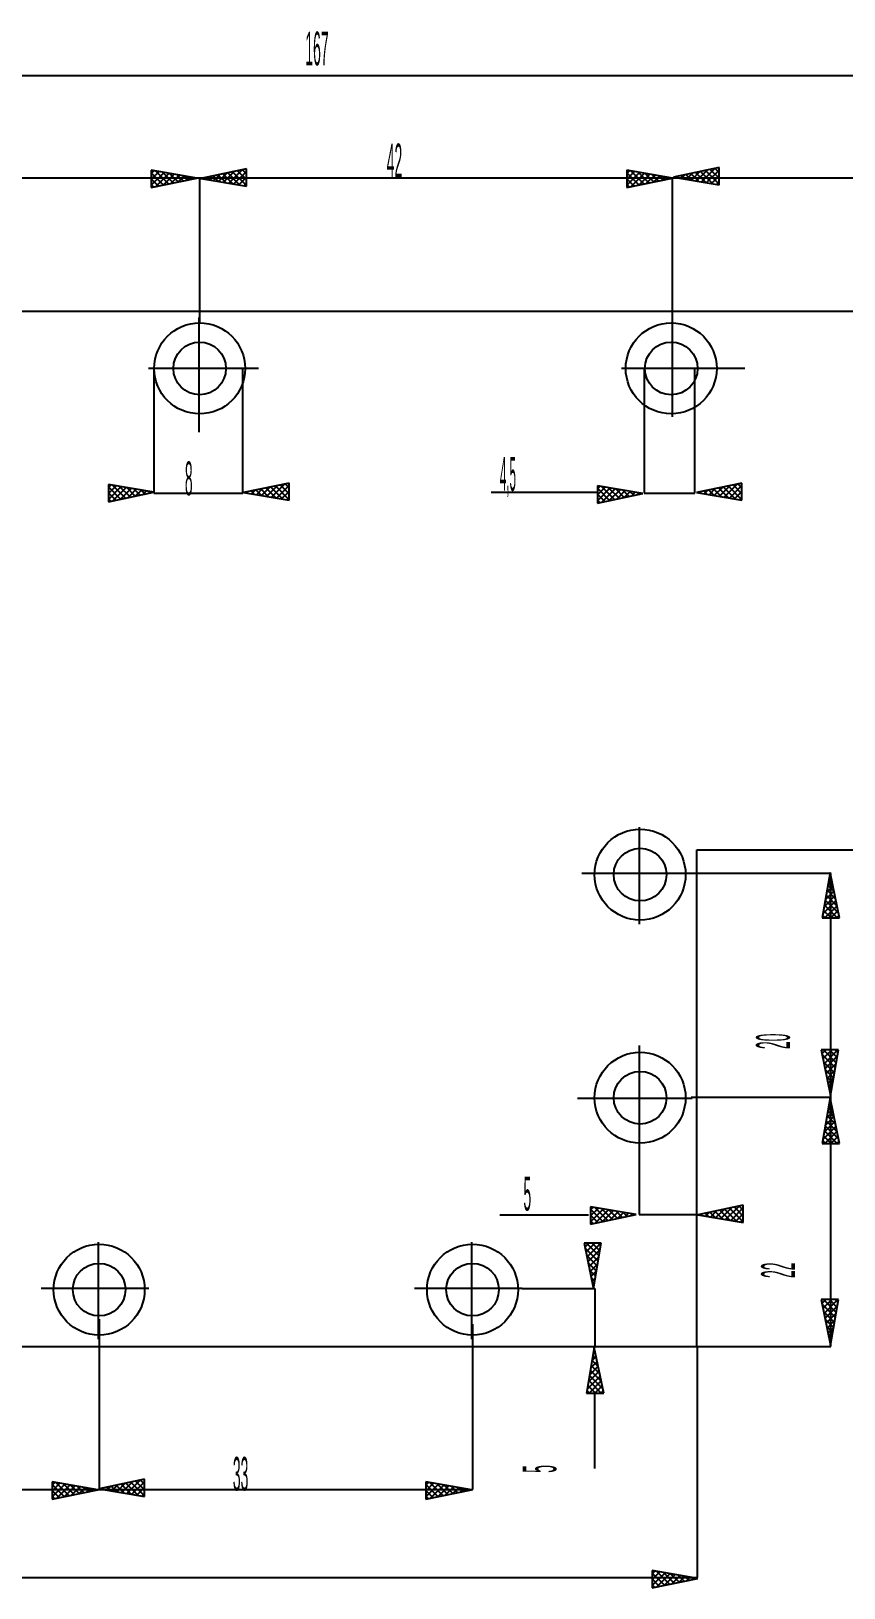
# Model space of a CAD drawing. Extents: x 0.4 to 11.1, y 0.4 to 6.7.
# Drawn here: x 3.33 to 6.18, y 1.27 to 6.72 of the extents above; entities that cross this region are included whole.
import ezdxf

# ---------------------------------------------------------------- set-up
doc = ezdxf.new("R2010")
doc.units = 0
doc.header["$LTSCALE"] = 10
doc.linetypes.add('DASHDOT', pattern=[1, 0.5, -0.25, 0, -0.25])
doc.layers.add('1', color=1, linetype='CONTINUOUS')

msp = doc.modelspace()

# ---------------------------------------------------------------- linework, layer by layer
at = {"layer": '1', "color": 1, "linetype": 'CONTINUOUS'}
for p, q in [((1.4814, 6.5627), (8.0646, 6.5627)), ((3.9135, 6.2041), (3.7542, 6.2313)), ((3.7542, 6.2313), (3.7542, 6.1709)), ((3.7542, 6.2313), (3.7542, 6.1709)), ((3.9135, 6.2041), (3.7542, 6.2313)), ((3.7542, 6.2313), (3.7542, 6.1709)), ((3.7542, 6.2313), (3.7542, 6.1709)), ((3.7635, 6.2297), (3.7542, 6.2204)), ((3.7635, 6.2297), (3.7542, 6.2204)), ((3.7812, 6.2267), (3.7542, 6.1997)), ((3.7812, 6.2267), (3.7542, 6.1997)), ((3.7988, 6.2237), (3.7542, 6.1791)), ((3.7988, 6.2237), (3.7542, 6.1791)), ((3.7969, 6.1798), (3.7542, 6.2225)), ((3.7969, 6.1798), (3.7542, 6.2225)), ((3.814, 6.1834), (3.7685, 6.2289)), ((3.814, 6.1834), (3.7685, 6.2289)), ((3.8165, 6.2207), (3.77, 6.1742)), ((3.8165, 6.2207), (3.77, 6.1742)), ((3.8311, 6.1869), (3.7935, 6.2246)), ((3.8311, 6.1869), (3.7935, 6.2246)), ((3.8341, 6.2177), (3.7961, 6.1796)), ((3.8341, 6.2177), (3.7961, 6.1796)), ((3.8482, 6.1905), (3.8184, 6.2204)), ((3.8482, 6.1905), (3.8184, 6.2204)), ((3.8518, 6.2147), (3.8222, 6.1851)), ((3.8518, 6.2147), (3.8222, 6.1851)), ((3.8653, 6.1941), (3.8433, 6.2161)), ((3.8653, 6.1941), (3.8433, 6.2161)), ((3.8694, 6.2117), (3.8483, 6.1905)), ((3.8694, 6.2117), (3.8483, 6.1905)), ((3.8824, 6.1976), (3.8682, 6.2119)), ((3.8824, 6.1976), (3.8682, 6.2119)), ((4.0867, 6.2363), (3.9274, 6.2031)), ((4.0867, 6.2363), (3.9274, 6.2031)), ((3.9673, 6.2114), (3.9544, 6.1985)), ((3.9673, 6.2114), (3.9544, 6.1985)), ((3.9897, 6.1925), (3.9701, 6.212)), ((3.9897, 6.1925), (3.9701, 6.212)), ((3.9934, 6.2169), (3.972, 6.1955)), ((3.9934, 6.2169), (3.972, 6.1955)), ((4.0146, 6.1882), (3.9872, 6.2156)), ((4.0146, 6.1882), (3.9872, 6.2156)), ((4.0195, 6.2223), (3.9896, 6.1925)), ((4.0195, 6.2223), (3.9896, 6.1925)), ((4.0395, 6.184), (4.0043, 6.2191)), ((4.0395, 6.184), (4.0043, 6.2191)), ((4.0456, 6.2278), (4.0073, 6.1895)), ((4.0456, 6.2278), (4.0073, 6.1895)), ((4.0644, 6.1797), (4.0214, 6.2227)), ((4.0644, 6.1797), (4.0214, 6.2227)), ((4.0717, 6.2332), (4.0249, 6.1865)), ((4.0717, 6.2332), (4.0249, 6.1865)), ((4.0867, 6.1781), (4.0385, 6.2263)), ((4.0867, 6.1781), (4.0385, 6.2263)), ((4.0867, 6.2276), (4.0426, 6.1835)), ((4.0867, 6.2276), (4.0426, 6.1835)), ((4.0867, 6.1987), (4.0556, 6.2298)), ((4.0867, 6.1987), (4.0556, 6.2298)), ((4.0867, 6.2194), (4.0727, 6.2334)), ((4.0867, 6.2194), (4.0727, 6.2334)), ((4.0867, 6.1759), (4.0867, 6.2363)), ((4.0867, 6.1759), (4.0867, 6.2363)), ((4.0867, 6.1759), (4.0867, 6.2363)), ((4.0867, 6.1759), (4.0867, 6.2363)), ((5.5771, 6.2041), (5.4178, 6.2313)), ((5.4178, 6.2313), (5.4178, 6.1709)), ((5.4178, 6.2313), (5.4178, 6.1709)), ((5.5771, 6.2041), (5.4178, 6.2313)), ((5.4178, 6.2313), (5.4178, 6.1709)), ((5.4178, 6.2313), (5.4178, 6.1709)), ((5.4271, 6.2297), (5.4178, 6.2204)), ((5.4271, 6.2297), (5.4178, 6.2204)), ((5.4447, 6.2267), (5.4178, 6.1997)), ((5.4447, 6.2267), (5.4178, 6.1997)), ((5.4624, 6.2237), (5.4178, 6.1791)), ((5.4624, 6.2237), (5.4178, 6.1791)), ((5.4605, 6.1798), (5.4178, 6.2225)), ((5.4605, 6.1798), (5.4178, 6.2225)), ((5.4776, 6.1834), (5.4321, 6.2289)), ((5.4776, 6.1834), (5.4321, 6.2289)), ((5.48, 6.2207), (5.4335, 6.1742)), ((5.48, 6.2207), (5.4335, 6.1742)), ((5.4947, 6.1869), (5.457, 6.2246)), ((5.4947, 6.1869), (5.457, 6.2246)), ((5.4977, 6.2177), (5.4596, 6.1796)), ((5.4977, 6.2177), (5.4596, 6.1796)), ((5.5118, 6.1905), (5.4819, 6.2204)), ((5.5118, 6.1905), (5.4819, 6.2204)), ((5.5153, 6.2147), (5.4857, 6.1851)), ((5.5153, 6.2147), (5.4857, 6.1851)), ((5.5289, 6.1941), (5.5068, 6.2161)), ((5.5289, 6.1941), (5.5068, 6.2161)), ((5.533, 6.2117), (5.5118, 6.1905)), ((5.533, 6.2117), (5.5118, 6.1905)), ((5.5459, 6.1976), (5.5317, 6.2119)), ((5.5459, 6.1976), (5.5317, 6.2119)), ((5.7409, 6.241), (5.5816, 6.2078)), ((5.7409, 6.241), (5.5816, 6.2078)), ((5.594, 6.2057), (5.5901, 6.2096)), ((5.594, 6.2057), (5.5901, 6.2096)), ((5.5954, 6.2107), (5.5909, 6.2062)), ((5.5954, 6.2107), (5.5909, 6.2062)), ((5.6189, 6.2014), (5.6072, 6.2132)), ((5.6189, 6.2014), (5.6072, 6.2132)), ((5.6215, 6.2161), (5.6085, 6.2032)), ((5.6215, 6.2161), (5.6085, 6.2032)), ((5.6438, 6.1972), (5.6243, 6.2167)), ((5.6438, 6.1972), (5.6243, 6.2167)), ((5.6476, 6.2216), (5.6262, 6.2002)), ((5.6476, 6.2216), (5.6262, 6.2002)), ((5.6687, 6.1929), (5.6414, 6.2203)), ((5.6687, 6.1929), (5.6414, 6.2203)), ((5.6737, 6.227), (5.6438, 6.1972)), ((5.6737, 6.227), (5.6438, 6.1972)), ((5.6936, 6.1887), (5.6585, 6.2238)), ((5.6936, 6.1887), (5.6585, 6.2238)), ((5.6997, 6.2325), (5.6615, 6.1942)), ((5.6997, 6.2325), (5.6615, 6.1942)), ((5.7185, 6.1844), (5.6756, 6.2274)), ((5.7185, 6.1844), (5.6756, 6.2274)), ((5.7258, 6.2379), (5.6791, 6.1912)), ((5.7258, 6.2379), (5.6791, 6.1912)), ((5.7409, 6.1828), (5.6927, 6.231)), ((5.7409, 6.1828), (5.6927, 6.231)), ((5.7409, 6.2323), (5.6968, 6.1882)), ((5.7409, 6.2323), (5.6968, 6.1882)), ((5.7409, 6.2034), (5.7098, 6.2345)), ((5.7409, 6.2034), (5.7098, 6.2345)), ((5.7409, 6.2116), (5.7144, 6.1851)), ((5.7409, 6.2116), (5.7144, 6.1851)), ((5.7409, 6.2241), (5.7268, 6.2381)), ((5.7409, 6.2241), (5.7268, 6.2381)), ((5.7409, 6.1806), (5.7409, 6.241)), ((5.7409, 6.1806), (5.7409, 6.241)), ((5.7409, 6.1806), (5.7409, 6.241)), ((5.7409, 6.1806), (5.7409, 6.241)), ((2.2611, 6.2044), (3.923, 6.2044)), ((3.7542, 6.1709), (3.9135, 6.2041)), ((3.7542, 6.1709), (3.9135, 6.2041)), ((3.7799, 6.1763), (3.7542, 6.2019)), ((3.7799, 6.1763), (3.7542, 6.2019)), ((3.7628, 6.1727), (3.7542, 6.1812)), ((3.7628, 6.1727), (3.7542, 6.1812)), ((3.887, 6.2086), (3.8744, 6.196)), ((3.887, 6.2086), (3.8744, 6.196)), ((3.8995, 6.2012), (3.8931, 6.2076)), ((3.8995, 6.2012), (3.8931, 6.2076)), ((3.9047, 6.2056), (3.9005, 6.2014)), ((3.9047, 6.2056), (3.9005, 6.2014)), ((3.9135, 6.2041), (3.9135, 6.2041)), ((3.9135, 6.2041), (3.9135, 6.2041)), ((3.923, 6.2044), (3.923, 5.6969)), ((3.923, 6.2044), (5.5761, 6.2044)), ((3.9274, 6.2031), (3.9274, 6.2031)), ((3.9274, 6.2031), (4.0867, 6.1759)), ((3.9274, 6.2031), (3.9274, 6.2031)), ((3.9274, 6.2031), (4.0867, 6.1759)), ((3.9398, 6.201), (3.9359, 6.2049)), ((3.9398, 6.201), (3.9359, 6.2049)), ((3.9412, 6.206), (3.9367, 6.2015)), ((3.9412, 6.206), (3.9367, 6.2015)), ((3.9648, 6.1967), (3.953, 6.2085)), ((3.9648, 6.1967), (3.953, 6.2085)), ((4.0867, 6.2069), (4.0602, 6.1804)), ((4.0867, 6.2069), (4.0602, 6.1804)), ((4.0867, 6.1863), (4.0779, 6.1774)), ((4.0867, 6.1863), (4.0779, 6.1774)), ((5.4178, 6.1709), (5.5771, 6.2041)), ((5.4178, 6.1709), (5.5771, 6.2041)), ((5.4434, 6.1763), (5.4178, 6.2019)), ((5.4434, 6.1763), (5.4178, 6.2019)), ((5.4263, 6.1727), (5.4178, 6.1812)), ((5.4263, 6.1727), (5.4178, 6.1812)), ((5.5506, 6.2086), (5.5379, 6.196)), ((5.5506, 6.2086), (5.5379, 6.196)), ((5.563, 6.2012), (5.5566, 6.2076)), ((5.563, 6.2012), (5.5566, 6.2076)), ((5.5682, 6.2056), (5.564, 6.2014)), ((5.5682, 6.2056), (5.564, 6.2014)), ((5.5761, 6.2044), (5.5761, 5.7058)), ((5.5761, 6.2044), (7.2292, 6.2044)), ((5.5771, 6.2041), (5.5771, 6.2041)), ((5.5771, 6.2041), (5.5771, 6.2041)), ((5.5816, 6.2078), (5.5816, 6.2078)), ((5.5816, 6.2078), (5.7409, 6.1806)), ((5.5816, 6.2078), (5.5816, 6.2078)), ((5.5816, 6.2078), (5.7409, 6.1806)), ((5.7409, 6.191), (5.732, 6.1821)), ((5.7409, 6.191), (5.732, 6.1821)), ((1.4814, 5.738), (8.0664, 5.738)), ((3.7632, 5.5383), (3.7632, 5.1018)), ((4.0742, 5.1018), (4.0742, 5.5383)), ((5.4784, 5.5383), (5.4784, 5.1018)), ((5.6562, 5.1018), (5.6562, 5.5383)), ((3.7636, 5.1049), (3.6043, 5.1321)), ((3.6043, 5.1321), (3.6043, 5.0717)), ((3.6043, 5.1321), (3.6043, 5.0717)), ((3.7636, 5.1049), (3.6043, 5.1321)), ((3.6043, 5.1321), (3.6043, 5.0717)), ((3.6043, 5.1321), (3.6043, 5.0717)), ((3.6136, 5.1305), (3.6043, 5.1212)), ((3.6136, 5.1305), (3.6043, 5.1212)), ((3.6312, 5.1275), (3.6043, 5.1005)), ((3.6312, 5.1275), (3.6043, 5.1005)), ((3.6489, 5.1245), (3.6043, 5.0798)), ((3.6489, 5.1245), (3.6043, 5.0798)), ((3.647, 5.0806), (3.6043, 5.1233)), ((3.647, 5.0806), (3.6043, 5.1233)), ((3.6641, 5.0841), (3.6186, 5.1296)), ((3.6641, 5.0841), (3.6186, 5.1296)), ((3.6665, 5.1214), (3.62, 5.0749)), ((3.6665, 5.1214), (3.62, 5.0749)), ((3.6812, 5.0877), (3.6435, 5.1254)), ((3.6812, 5.0877), (3.6435, 5.1254)), ((3.6983, 5.0913), (3.6684, 5.1211)), ((3.6983, 5.0913), (3.6684, 5.1211)), ((4.2366, 5.1371), (4.0773, 5.1039)), ((4.2366, 5.1371), (4.0773, 5.1039)), ((4.1694, 5.1231), (4.1396, 5.0932)), ((4.1694, 5.1231), (4.1396, 5.0932)), ((4.1955, 5.1285), (4.1572, 5.0902)), ((4.1955, 5.1285), (4.1572, 5.0902)), ((4.2143, 5.0805), (4.1713, 5.1235)), ((4.2143, 5.0805), (4.1713, 5.1235)), ((4.2216, 5.134), (4.1749, 5.0872)), ((4.2216, 5.134), (4.1749, 5.0872)), ((4.2366, 5.0788), (4.1884, 5.127)), ((4.2366, 5.0788), (4.1884, 5.127)), ((4.2366, 5.1283), (4.1925, 5.0842)), ((4.2366, 5.1283), (4.1925, 5.0842)), ((4.2366, 5.0995), (4.2055, 5.1306)), ((4.2366, 5.0995), (4.2055, 5.1306)), ((4.2366, 5.1201), (4.2226, 5.1342)), ((4.2366, 5.1201), (4.2226, 5.1342)), ((4.2366, 5.0767), (4.2366, 5.1371)), ((4.2366, 5.0767), (4.2366, 5.1371)), ((4.2366, 5.0767), (4.2366, 5.1371)), ((4.2366, 5.0767), (4.2366, 5.1371)), ((5.474, 5.1002), (5.3147, 5.1274)), ((5.3147, 5.1274), (5.3147, 5.067)), ((5.3147, 5.1274), (5.3147, 5.067)), ((5.474, 5.1002), (5.3147, 5.1274)), ((5.3147, 5.1274), (5.3147, 5.067)), ((5.3147, 5.1274), (5.3147, 5.067)), ((5.324, 5.1258), (5.3147, 5.1165)), ((5.324, 5.1258), (5.3147, 5.1165)), ((5.3416, 5.1228), (5.3147, 5.0958)), ((5.3416, 5.1228), (5.3147, 5.0958)), ((5.3745, 5.0794), (5.329, 5.1249)), ((5.3745, 5.0794), (5.329, 5.1249)), ((5.3916, 5.083), (5.3539, 5.1207)), ((5.3916, 5.083), (5.3539, 5.1207)), ((5.8205, 5.1371), (5.6612, 5.1039)), ((5.8205, 5.1371), (5.6612, 5.1039)), ((5.7533, 5.1231), (5.7235, 5.0932)), ((5.7533, 5.1231), (5.7235, 5.0932)), ((5.7794, 5.1285), (5.7411, 5.0902)), ((5.7794, 5.1285), (5.7411, 5.0902)), ((5.7982, 5.0805), (5.7552, 5.1235)), ((5.7982, 5.0805), (5.7552, 5.1235)), ((5.8055, 5.134), (5.7588, 5.0872)), ((5.8055, 5.134), (5.7588, 5.0872)), ((5.8205, 5.0788), (5.7723, 5.127)), ((5.8205, 5.0788), (5.7723, 5.127)), ((5.8205, 5.1283), (5.7764, 5.0842)), ((5.8205, 5.1283), (5.7764, 5.0842)), ((5.8205, 5.0995), (5.7894, 5.1306)), ((5.8205, 5.0995), (5.7894, 5.1306)), ((5.8205, 5.1201), (5.8065, 5.1342)), ((5.8205, 5.1201), (5.8065, 5.1342)), ((5.8205, 5.0767), (5.8205, 5.1371)), ((5.8205, 5.0767), (5.8205, 5.1371)), ((5.8205, 5.0767), (5.8205, 5.1371)), ((5.8205, 5.0767), (5.8205, 5.1371)), ((3.6043, 5.0717), (3.7636, 5.1049)), ((3.6043, 5.0717), (3.7636, 5.1049)), ((3.6299, 5.077), (3.6043, 5.1026)), ((3.6299, 5.077), (3.6043, 5.1026)), ((3.6128, 5.0734), (3.6043, 5.082)), ((3.6128, 5.0734), (3.6043, 5.082)), ((3.6842, 5.1184), (3.6461, 5.0804)), ((3.6842, 5.1184), (3.6461, 5.0804)), ((3.7018, 5.1154), (3.6722, 5.0858)), ((3.7018, 5.1154), (3.6722, 5.0858)), ((3.7153, 5.0948), (3.6933, 5.1169)), ((3.7153, 5.0948), (3.6933, 5.1169)), ((3.7194, 5.1124), (3.6983, 5.0913)), ((3.7194, 5.1124), (3.6983, 5.0913)), ((3.7324, 5.0984), (3.7182, 5.1126)), ((3.7324, 5.0984), (3.7182, 5.1126)), ((3.7371, 5.1094), (3.7244, 5.0967)), ((3.7371, 5.1094), (3.7244, 5.0967)), ((3.7495, 5.102), (3.7431, 5.1084)), ((3.7495, 5.102), (3.7431, 5.1084)), ((3.7547, 5.1064), (3.7505, 5.1022)), ((3.7547, 5.1064), (3.7505, 5.1022)), ((3.7632, 5.1018), (4.0742, 5.1018)), ((3.7636, 5.1049), (3.7636, 5.1049)), ((3.7636, 5.1049), (3.7636, 5.1049)), ((4.0773, 5.1039), (4.0773, 5.1039)), ((4.0773, 5.1039), (4.2366, 5.0767)), ((4.0773, 5.1039), (4.0773, 5.1039)), ((4.0773, 5.1039), (4.2366, 5.0767)), ((4.0898, 5.1017), (4.0859, 5.1056)), ((4.0898, 5.1017), (4.0859, 5.1056)), ((4.0911, 5.1067), (4.0867, 5.1023)), ((4.0911, 5.1067), (4.0867, 5.1023)), ((4.1147, 5.0975), (4.103, 5.1092)), ((4.1147, 5.0975), (4.103, 5.1092)), ((4.1172, 5.1122), (4.1043, 5.0993)), ((4.1172, 5.1122), (4.1043, 5.0993)), ((4.1396, 5.0932), (4.1201, 5.1128)), ((4.1396, 5.0932), (4.1201, 5.1128)), ((4.1433, 5.1176), (4.122, 5.0962)), ((4.1433, 5.1176), (4.122, 5.0962)), ((4.1645, 5.089), (4.1372, 5.1163)), ((4.1645, 5.089), (4.1372, 5.1163)), ((4.1894, 5.0847), (4.1543, 5.1199)), ((4.1894, 5.0847), (4.1543, 5.1199)), ((4.2366, 5.1077), (4.2102, 5.0812)), ((4.2366, 5.1077), (4.2102, 5.0812)), ((4.2366, 5.087), (4.2278, 5.0782)), ((4.2366, 5.087), (4.2278, 5.0782)), ((5.315, 5.1035), (4.9426, 5.1035)), ((5.3593, 5.1198), (5.3147, 5.0751)), ((5.3593, 5.1198), (5.3147, 5.0751)), ((5.3574, 5.0759), (5.3147, 5.1186)), ((5.3574, 5.0759), (5.3147, 5.1186)), ((5.3147, 5.067), (5.474, 5.1002)), ((5.3147, 5.067), (5.474, 5.1002)), ((5.3403, 5.0723), (5.3147, 5.0979)), ((5.3403, 5.0723), (5.3147, 5.0979)), ((5.3232, 5.0687), (5.3147, 5.0773)), ((5.3232, 5.0687), (5.3147, 5.0773)), ((5.3769, 5.1167), (5.3304, 5.0703)), ((5.3769, 5.1167), (5.3304, 5.0703)), ((5.3946, 5.1137), (5.3565, 5.0757)), ((5.3946, 5.1137), (5.3565, 5.0757)), ((5.4087, 5.0866), (5.3788, 5.1164)), ((5.4087, 5.0866), (5.3788, 5.1164)), ((5.4122, 5.1107), (5.3826, 5.0811)), ((5.4122, 5.1107), (5.3826, 5.0811)), ((5.4258, 5.0901), (5.4037, 5.1122)), ((5.4258, 5.0901), (5.4037, 5.1122)), ((5.4299, 5.1077), (5.4087, 5.0866)), ((5.4299, 5.1077), (5.4087, 5.0866)), ((5.4429, 5.0937), (5.4286, 5.1079)), ((5.4429, 5.0937), (5.4286, 5.1079)), ((5.4475, 5.1047), (5.4348, 5.092)), ((5.4475, 5.1047), (5.4348, 5.092)), ((5.4599, 5.0973), (5.4535, 5.1037)), ((5.4599, 5.0973), (5.4535, 5.1037)), ((5.4651, 5.1017), (5.4609, 5.0975)), ((5.4651, 5.1017), (5.4609, 5.0975)), ((5.474, 5.1002), (5.474, 5.1002)), ((5.474, 5.1002), (5.474, 5.1002)), ((5.4784, 5.1018), (5.6562, 5.1018)), ((5.6612, 5.1039), (5.6612, 5.1039)), ((5.6612, 5.1039), (5.8205, 5.0767)), ((5.6612, 5.1039), (5.6612, 5.1039)), ((5.6612, 5.1039), (5.8205, 5.0767)), ((5.6737, 5.1017), (5.6698, 5.1056)), ((5.6737, 5.1017), (5.6698, 5.1056)), ((5.675, 5.1067), (5.6706, 5.1023)), ((5.675, 5.1067), (5.6706, 5.1023)), ((5.6986, 5.0975), (5.6869, 5.1092)), ((5.6986, 5.0975), (5.6869, 5.1092)), ((5.7011, 5.1122), (5.6882, 5.0993)), ((5.7011, 5.1122), (5.6882, 5.0993)), ((5.7235, 5.0932), (5.704, 5.1128)), ((5.7235, 5.0932), (5.704, 5.1128)), ((5.7272, 5.1176), (5.7058, 5.0962)), ((5.7272, 5.1176), (5.7058, 5.0962)), ((5.7484, 5.089), (5.7211, 5.1163)), ((5.7484, 5.089), (5.7211, 5.1163)), ((5.7733, 5.0847), (5.7381, 5.1199)), ((5.7733, 5.0847), (5.7381, 5.1199)), ((5.8205, 5.1077), (5.7941, 5.0812)), ((5.8205, 5.1077), (5.7941, 5.0812)), ((5.8205, 5.087), (5.8117, 5.0782)), ((5.8205, 5.087), (5.8117, 5.0782)), ((5.6626, 2.116), (5.6626, 3.854)), ((5.6626, 3.854), (8.0664, 3.854)), ((6.132, 3.771), (5.5988, 3.771)), ((6.1288, 3.7747), (6.1016, 3.6154)), ((6.1317, 3.7607), (6.1253, 3.7543)), ((6.1316, 3.7609), (6.1272, 3.7654)), ((6.1288, 3.7747), (6.1288, 3.7747)), ((6.162, 3.6154), (6.1288, 3.7747)), ((6.132, 2.987), (6.132, 3.771)), ((6.1424, 3.7094), (6.1125, 3.6796)), ((6.1388, 3.7265), (6.1168, 3.7045)), ((6.148, 3.6826), (6.1181, 3.7125)), ((6.1353, 3.7436), (6.121, 3.7294)), ((6.1425, 3.7087), (6.1212, 3.7301)), ((6.1371, 3.7348), (6.1242, 3.7478)), ((6.1495, 3.6753), (6.104, 3.6298)), ((6.146, 3.6923), (6.1083, 3.6547)), ((6.1532, 3.6154), (6.1091, 3.6595)), ((6.1531, 3.6582), (6.1104, 3.6154)), ((6.1589, 3.6305), (6.1121, 3.6772)), ((6.1534, 3.6566), (6.1151, 3.6948)), ((6.1016, 3.6154), (6.162, 3.6154)), ((6.1016, 3.6154), (6.162, 3.6154)), ((6.1119, 3.6154), (6.1031, 3.6243)), ((6.1326, 3.6154), (6.1061, 3.6419)), ((6.1566, 3.6411), (6.131, 3.6154)), ((6.1602, 3.624), (6.1517, 3.6154)), ((6.1579, 3.1535), (6.0975, 3.1535)), ((6.0975, 3.1535), (6.1308, 2.9943)), ((6.1579, 3.1535), (6.0975, 3.1535)), ((6.1145, 3.1535), (6.1005, 3.1395)), ((6.1473, 3.0913), (6.1008, 3.1378)), ((6.1351, 3.1535), (6.104, 3.1224)), ((6.1503, 3.1089), (6.1057, 3.1535)), ((6.1443, 3.0736), (6.1063, 3.1117)), ((6.1558, 3.1535), (6.1076, 3.1053)), ((6.1541, 3.1312), (6.1112, 3.0882)), ((6.1499, 3.1063), (6.1147, 3.0712)), ((6.1533, 3.1266), (6.1264, 3.1535)), ((6.1308, 2.9943), (6.1579, 3.1535)), ((6.1563, 3.1442), (6.147, 3.1535)), ((6.1413, 3.056), (6.1117, 3.0856)), ((6.1383, 3.0384), (6.1171, 3.0595)), ((6.1456, 3.0814), (6.1183, 3.0541)), ((6.1414, 3.0565), (6.1218, 3.037)), ((6.1353, 3.0207), (6.1226, 3.0334)), ((6.1371, 3.0316), (6.1254, 3.0199)), ((6.1323, 3.0031), (6.128, 3.0073)), ((6.1329, 3.0067), (6.129, 3.0028)), ((6.132, 2.987), (5.6432, 2.987)), ((6.1288, 2.9855), (6.1016, 2.8262)), ((6.1353, 2.9544), (6.121, 2.9402)), ((6.1371, 2.9456), (6.1242, 2.9586)), ((6.1317, 2.9715), (6.1253, 2.9651)), ((6.1316, 2.9717), (6.1272, 2.9762)), ((6.1288, 2.9855), (6.1288, 2.9855)), ((6.162, 2.8262), (6.1288, 2.9855)), ((6.1308, 2.9943), (6.1308, 2.9943)), ((6.132, 2.116), (6.132, 2.987)), ((6.146, 2.9031), (6.1083, 2.8655)), ((6.1589, 2.8413), (6.1121, 2.888)), ((6.1424, 2.9202), (6.1125, 2.8904)), ((6.1534, 2.8673), (6.1151, 2.9056)), ((6.1388, 2.9373), (6.1168, 2.9153)), ((6.148, 2.8934), (6.1181, 2.9233)), ((6.1425, 2.9195), (6.1212, 2.9409)), ((6.1119, 2.8262), (6.1031, 2.8351)), ((6.1495, 2.886), (6.104, 2.8406)), ((6.1326, 2.8262), (6.1061, 2.8527)), ((6.1532, 2.8262), (6.1091, 2.8703)), ((6.1531, 2.869), (6.1104, 2.8262)), ((6.1566, 2.8519), (6.131, 2.8262)), ((6.1602, 2.8348), (6.1517, 2.8262)), ((5.4611, 2.8292), (5.4611, 2.5771)), ((6.1016, 2.8262), (6.162, 2.8262)), ((6.1016, 2.8262), (6.162, 2.8262)), ((5.284, 2.5753), (4.9736, 2.5753)), ((5.4505, 2.5776), (5.2912, 2.6047)), ((5.2912, 2.6047), (5.2912, 2.5443)), ((5.2912, 2.6047), (5.2912, 2.5443)), ((5.4505, 2.5776), (5.2912, 2.6047)), ((5.2912, 2.6047), (5.2912, 2.5443)), ((5.2912, 2.6047), (5.2912, 2.5443)), ((5.3006, 2.6031), (5.2912, 2.5938)), ((5.3006, 2.6031), (5.2912, 2.5938)), ((5.3182, 2.6001), (5.2912, 2.5732)), ((5.3182, 2.6001), (5.2912, 2.5732)), ((5.3359, 2.5971), (5.2912, 2.5525)), ((5.3359, 2.5971), (5.2912, 2.5525)), ((5.334, 2.5532), (5.2912, 2.596)), ((5.334, 2.5532), (5.2912, 2.596)), ((5.2912, 2.5443), (5.4505, 2.5776)), ((5.2912, 2.5443), (5.4505, 2.5776)), ((5.3169, 2.5497), (5.2912, 2.5753)), ((5.3169, 2.5497), (5.2912, 2.5753)), ((5.3511, 2.5568), (5.3056, 2.6023)), ((5.3511, 2.5568), (5.3056, 2.6023)), ((5.3535, 2.5941), (5.307, 2.5476)), ((5.3535, 2.5941), (5.307, 2.5476)), ((5.3682, 2.5604), (5.3305, 2.598)), ((5.3682, 2.5604), (5.3305, 2.598)), ((5.3711, 2.5911), (5.3331, 2.5531)), ((5.3711, 2.5911), (5.3331, 2.5531)), ((5.3852, 2.5639), (5.3554, 2.5938)), ((5.3852, 2.5639), (5.3554, 2.5938)), ((5.3888, 2.5881), (5.3592, 2.5585)), ((5.3888, 2.5881), (5.3592, 2.5585)), ((5.4023, 2.5675), (5.3803, 2.5895)), ((5.4023, 2.5675), (5.3803, 2.5895)), ((5.4064, 2.5851), (5.3853, 2.5639)), ((5.4064, 2.5851), (5.3853, 2.5639)), ((5.4194, 2.5711), (5.4052, 2.5853)), ((5.4194, 2.5711), (5.4052, 2.5853)), ((5.4241, 2.5821), (5.4114, 2.5694)), ((5.4241, 2.5821), (5.4114, 2.5694)), ((5.4365, 2.5746), (5.4301, 2.581)), ((5.4365, 2.5746), (5.4301, 2.581)), ((5.4417, 2.5791), (5.4375, 2.5748)), ((5.4417, 2.5791), (5.4375, 2.5748)), ((5.4505, 2.5776), (5.4505, 2.5776)), ((5.4505, 2.5776), (5.4505, 2.5776)), ((5.4611, 2.5771), (5.661, 2.5771)), ((5.8252, 2.6098), (5.6659, 2.5765)), ((5.8252, 2.6098), (5.6659, 2.5765)), ((5.6659, 2.5765), (5.6659, 2.5765)), ((5.6659, 2.5765), (5.8252, 2.5494)), ((5.6659, 2.5765), (5.6659, 2.5765)), ((5.6659, 2.5765), (5.8252, 2.5494)), ((5.6784, 2.5744), (5.6745, 2.5783)), ((5.6784, 2.5744), (5.6745, 2.5783)), ((5.6797, 2.5794), (5.6752, 2.5749)), ((5.6797, 2.5794), (5.6752, 2.5749)), ((5.7033, 2.5702), (5.6916, 2.5819)), ((5.7033, 2.5702), (5.6916, 2.5819)), ((5.7058, 2.5849), (5.6929, 2.5719)), ((5.7058, 2.5849), (5.6929, 2.5719)), ((5.7282, 2.5659), (5.7086, 2.5854)), ((5.7282, 2.5659), (5.7086, 2.5854)), ((5.7319, 2.5903), (5.7105, 2.5689)), ((5.7319, 2.5903), (5.7105, 2.5689)), ((5.7531, 2.5617), (5.7257, 2.589)), ((5.7531, 2.5617), (5.7257, 2.589)), ((5.758, 2.5957), (5.7282, 2.5659)), ((5.758, 2.5957), (5.7282, 2.5659)), ((5.778, 2.5574), (5.7428, 2.5926)), ((5.778, 2.5574), (5.7428, 2.5926)), ((5.7841, 2.6012), (5.7458, 2.5629)), ((5.7841, 2.6012), (5.7458, 2.5629)), ((5.8029, 2.5532), (5.7599, 2.5961)), ((5.8029, 2.5532), (5.7599, 2.5961)), ((5.8102, 2.6066), (5.7635, 2.5599)), ((5.8102, 2.6066), (5.7635, 2.5599)), ((5.8252, 2.5515), (5.777, 2.5997)), ((5.8252, 2.5515), (5.777, 2.5997)), ((5.8252, 2.601), (5.7811, 2.5569)), ((5.8252, 2.601), (5.7811, 2.5569)), ((5.8252, 2.5722), (5.7941, 2.6033)), ((5.8252, 2.5722), (5.7941, 2.6033)), ((5.8252, 2.5803), (5.7987, 2.5539)), ((5.8252, 2.5803), (5.7987, 2.5539)), ((5.8252, 2.5928), (5.8112, 2.6068)), ((5.8252, 2.5928), (5.8112, 2.6068)), ((5.8252, 2.5494), (5.8252, 2.6098)), ((5.8252, 2.5494), (5.8252, 2.6098)), ((5.8252, 2.5494), (5.8252, 2.6098)), ((5.8252, 2.5494), (5.8252, 2.6098)), ((5.2998, 2.5461), (5.2912, 2.5547)), ((5.2998, 2.5461), (5.2912, 2.5547)), ((5.8252, 2.5597), (5.8164, 2.5509)), ((5.8252, 2.5597), (5.8164, 2.5509)), ((5.3285, 2.4771), (5.2681, 2.4771)), ((5.2681, 2.4771), (5.3013, 2.3178)), ((5.3285, 2.4771), (5.2681, 2.4771)), ((5.2851, 2.4771), (5.271, 2.4631)), ((5.3179, 2.4148), (5.2714, 2.4613)), ((5.3057, 2.4771), (5.2746, 2.446)), ((5.3209, 2.4325), (5.2763, 2.4771)), ((5.3264, 2.4771), (5.2782, 2.4289)), ((5.3247, 2.4548), (5.2817, 2.4118)), ((5.3239, 2.4501), (5.2969, 2.4771)), ((5.3013, 2.3178), (5.3285, 2.4771)), ((5.3269, 2.4678), (5.3176, 2.4771)), ((5.3149, 2.3972), (5.2768, 2.4352)), ((5.3119, 2.3795), (5.2823, 2.4091)), ((5.3204, 2.4299), (5.2853, 2.3947)), ((5.3162, 2.405), (5.2888, 2.3776)), ((5.3088, 2.3619), (5.2877, 2.383)), ((5.3119, 2.3801), (5.2924, 2.3605)), ((5.3058, 2.3443), (5.2932, 2.3569)), ((5.3077, 2.3551), (5.296, 2.3434)), ((5.052, 2.3187), (5.3055, 2.3187)), ((5.3028, 2.3266), (5.2986, 2.3308)), ((5.3034, 2.3302), (5.2995, 2.3263)), ((5.3013, 2.3178), (5.3013, 2.3178)), ((5.3055, 2.3187), (5.3055, 2.1139)), ((6.1579, 2.2798), (6.0975, 2.2798)), ((6.0975, 2.2798), (6.1308, 2.1205)), ((6.1579, 2.2798), (6.0975, 2.2798)), ((6.1145, 2.2798), (6.1005, 2.2658)), ((6.1473, 2.2175), (6.1008, 2.264)), ((6.1351, 2.2798), (6.104, 2.2487)), ((6.1503, 2.2352), (6.1057, 2.2798)), ((6.1443, 2.1999), (6.1063, 2.2379)), ((6.1558, 2.2798), (6.1076, 2.2316)), ((6.1541, 2.2575), (6.1112, 2.2145)), ((6.1533, 2.2528), (6.1264, 2.2798)), ((6.1308, 2.1205), (6.1579, 2.2798)), ((6.1563, 2.2705), (6.147, 2.2798)), ((3.5724, 1.6149), (3.5724, 2.2119)), ((4.8789, 1.6149), (4.8789, 2.194)), ((6.1413, 2.1822), (6.1117, 2.2118)), ((6.1499, 2.2326), (6.1147, 2.1974)), ((6.1383, 2.1646), (6.1171, 2.1857)), ((6.1456, 2.2077), (6.1183, 2.1803)), ((6.1414, 2.1828), (6.1218, 2.1632)), ((6.1353, 2.147), (6.1226, 2.1596)), ((6.1371, 2.1578), (6.1254, 2.1461)), ((6.1323, 2.1293), (6.128, 2.1335)), ((6.1329, 2.1329), (6.129, 2.129)), ((1.4814, 2.116), (5.6626, 2.116)), ((5.304, 2.1118), (5.2768, 1.9525)), ((5.3105, 2.0806), (5.2963, 2.0664)), ((5.3123, 2.0719), (5.2994, 2.0848)), ((5.3069, 2.0977), (5.3005, 2.0913)), ((5.3069, 2.098), (5.3024, 2.1024)), ((5.304, 2.1118), (5.304, 2.1118)), ((5.3372, 1.9525), (5.304, 2.1118)), ((5.6626, 2.116), (6.132, 2.116)), ((5.6651, 1.307), (5.6651, 2.1177)), ((6.1308, 2.1205), (6.1308, 2.1205)), ((5.3212, 2.0294), (5.2835, 1.9917)), ((5.3176, 2.0465), (5.2878, 2.0166)), ((5.3287, 1.9936), (5.2904, 2.0319)), ((5.3141, 2.0636), (5.292, 2.0415)), ((5.3232, 2.0197), (5.2934, 2.0495)), ((5.3178, 2.0458), (5.2964, 2.0672)), ((5.2872, 1.9525), (5.2783, 1.9613)), ((5.3248, 2.0123), (5.2793, 1.9668)), ((5.3078, 1.9525), (5.2814, 1.9789)), ((5.3285, 1.9525), (5.2844, 1.9966)), ((5.3283, 1.9952), (5.2856, 1.9525)), ((5.3341, 1.9675), (5.2874, 2.0142)), ((5.3319, 1.9781), (5.3063, 1.9525)), ((5.3355, 1.961), (5.3269, 1.9525)), ((5.2768, 1.9525), (5.3372, 1.9525)), ((5.2768, 1.9525), (5.3372, 1.9525)), ((5.3044, 1.9539), (5.3044, 1.6894)), ((3.5667, 1.6145), (3.4074, 1.6417)), ((3.4074, 1.6417), (3.4074, 1.5813)), ((3.4074, 1.6417), (3.4074, 1.5813)), ((3.5667, 1.6145), (3.4074, 1.6417)), ((3.4074, 1.6417), (3.4074, 1.5813)), ((3.4074, 1.6417), (3.4074, 1.5813)), ((3.4168, 1.6401), (3.4074, 1.6308)), ((3.4168, 1.6401), (3.4074, 1.6308)), ((3.4344, 1.6371), (3.4074, 1.6102)), ((3.4344, 1.6371), (3.4074, 1.6102)), ((3.4521, 1.6341), (3.4074, 1.5895)), ((3.4521, 1.6341), (3.4074, 1.5895)), ((3.4673, 1.5938), (3.4218, 1.6393)), ((3.4673, 1.5938), (3.4218, 1.6393)), ((3.4844, 1.5974), (3.4467, 1.635)), ((3.4844, 1.5974), (3.4467, 1.635)), ((3.7305, 1.6514), (3.5713, 1.6182)), ((3.7305, 1.6514), (3.5713, 1.6182)), ((3.6633, 1.6374), (3.6335, 1.6076)), ((3.6633, 1.6374), (3.6335, 1.6076)), ((3.6833, 1.5991), (3.6482, 1.6343)), ((3.6833, 1.5991), (3.6482, 1.6343)), ((3.6894, 1.6429), (3.6511, 1.6046)), ((3.6894, 1.6429), (3.6511, 1.6046)), ((3.7082, 1.5948), (3.6652, 1.6378)), ((3.7082, 1.5948), (3.6652, 1.6378)), ((3.7155, 1.6483), (3.6688, 1.6016)), ((3.7155, 1.6483), (3.6688, 1.6016)), ((3.7305, 1.5932), (3.6823, 1.6414)), ((3.7305, 1.5932), (3.6823, 1.6414)), ((3.7305, 1.6427), (3.6864, 1.5986)), ((3.7305, 1.6427), (3.6864, 1.5986)), ((3.7305, 1.6138), (3.6994, 1.6449)), ((3.7305, 1.6138), (3.6994, 1.6449)), ((3.7305, 1.6345), (3.7165, 1.6485)), ((3.7305, 1.6345), (3.7165, 1.6485)), ((3.7305, 1.591), (3.7305, 1.6514)), ((3.7305, 1.591), (3.7305, 1.6514)), ((3.7305, 1.591), (3.7305, 1.6514)), ((3.7305, 1.591), (3.7305, 1.6514)), ((4.8742, 1.6145), (4.7149, 1.6417)), ((4.7149, 1.6417), (4.7149, 1.5813)), ((4.7149, 1.6417), (4.7149, 1.5813)), ((4.8742, 1.6145), (4.7149, 1.6417)), ((4.7149, 1.6417), (4.7149, 1.5813)), ((4.7149, 1.6417), (4.7149, 1.5813)), ((4.7242, 1.6401), (4.7149, 1.6308)), ((4.7242, 1.6401), (4.7149, 1.6308)), ((4.7418, 1.6371), (4.7149, 1.6102)), ((4.7418, 1.6371), (4.7149, 1.6102)), ((4.7595, 1.6341), (4.7149, 1.5895)), ((4.7595, 1.6341), (4.7149, 1.5895)), ((4.7747, 1.5938), (4.7292, 1.6393)), ((4.7747, 1.5938), (4.7292, 1.6393)), ((4.7918, 1.5974), (4.7541, 1.635)), ((4.7918, 1.5974), (4.7541, 1.635)), ((2.266, 1.6149), (3.5724, 1.6149)), ((3.4502, 1.5902), (3.4074, 1.633)), ((3.4502, 1.5902), (3.4074, 1.633)), ((3.4074, 1.5813), (3.5667, 1.6145)), ((3.4074, 1.5813), (3.5667, 1.6145)), ((3.4331, 1.5867), (3.4074, 1.6123)), ((3.4331, 1.5867), (3.4074, 1.6123)), ((3.416, 1.5831), (3.4074, 1.5916)), ((3.416, 1.5831), (3.4074, 1.5916)), ((3.4697, 1.6311), (3.4232, 1.5846)), ((3.4697, 1.6311), (3.4232, 1.5846)), ((3.4873, 1.6281), (3.4493, 1.59)), ((3.4873, 1.6281), (3.4493, 1.59)), ((3.5014, 1.6009), (3.4716, 1.6308)), ((3.5014, 1.6009), (3.4716, 1.6308)), ((3.505, 1.6251), (3.4754, 1.5955)), ((3.505, 1.6251), (3.4754, 1.5955)), ((3.5185, 1.6045), (3.4965, 1.6265)), ((3.5185, 1.6045), (3.4965, 1.6265)), ((3.5226, 1.6221), (3.5015, 1.6009)), ((3.5226, 1.6221), (3.5015, 1.6009)), ((3.5356, 1.6081), (3.5214, 1.6223)), ((3.5356, 1.6081), (3.5214, 1.6223)), ((3.5403, 1.6191), (3.5276, 1.6064)), ((3.5403, 1.6191), (3.5276, 1.6064)), ((3.5527, 1.6116), (3.5463, 1.618)), ((3.5527, 1.6116), (3.5463, 1.618)), ((3.5579, 1.616), (3.5537, 1.6118)), ((3.5579, 1.616), (3.5537, 1.6118)), ((3.5667, 1.6145), (3.5667, 1.6145)), ((3.5667, 1.6145), (3.5667, 1.6145)), ((3.5713, 1.6182), (3.5713, 1.6182)), ((3.5713, 1.6182), (3.7305, 1.591)), ((3.5713, 1.6182), (3.5713, 1.6182)), ((3.5713, 1.6182), (3.7305, 1.591)), ((3.5724, 1.6149), (4.8789, 1.6149)), ((3.5837, 1.6161), (3.5798, 1.62)), ((3.5837, 1.6161), (3.5798, 1.62)), ((3.585, 1.6211), (3.5806, 1.6166)), ((3.585, 1.6211), (3.5806, 1.6166)), ((3.6086, 1.6118), (3.5969, 1.6236)), ((3.6086, 1.6118), (3.5969, 1.6236)), ((3.6111, 1.6265), (3.5982, 1.6136)), ((3.6111, 1.6265), (3.5982, 1.6136)), ((3.6335, 1.6076), (3.614, 1.6271)), ((3.6335, 1.6076), (3.614, 1.6271)), ((3.6372, 1.632), (3.6159, 1.6106)), ((3.6372, 1.632), (3.6159, 1.6106)), ((3.6584, 1.6033), (3.6311, 1.6307)), ((3.6584, 1.6033), (3.6311, 1.6307)), ((3.7305, 1.622), (3.7041, 1.5955)), ((3.7305, 1.622), (3.7041, 1.5955)), ((3.7305, 1.6014), (3.7217, 1.5925)), ((3.7305, 1.6014), (3.7217, 1.5925)), ((4.7576, 1.5902), (4.7149, 1.633)), ((4.7576, 1.5902), (4.7149, 1.633)), ((4.7149, 1.5813), (4.8742, 1.6145)), ((4.7149, 1.5813), (4.8742, 1.6145)), ((4.7405, 1.5867), (4.7149, 1.6123)), ((4.7405, 1.5867), (4.7149, 1.6123)), ((4.7234, 1.5831), (4.7149, 1.5916)), ((4.7234, 1.5831), (4.7149, 1.5916)), ((4.7771, 1.6311), (4.7306, 1.5846)), ((4.7771, 1.6311), (4.7306, 1.5846)), ((4.7948, 1.6281), (4.7567, 1.59)), ((4.7948, 1.6281), (4.7567, 1.59)), ((4.8089, 1.6009), (4.779, 1.6308)), ((4.8089, 1.6009), (4.779, 1.6308)), ((4.8124, 1.6251), (4.7828, 1.5955)), ((4.8124, 1.6251), (4.7828, 1.5955)), ((4.8259, 1.6045), (4.8039, 1.6265)), ((4.8259, 1.6045), (4.8039, 1.6265)), ((4.83, 1.6221), (4.8089, 1.6009)), ((4.83, 1.6221), (4.8089, 1.6009)), ((4.843, 1.6081), (4.8288, 1.6223)), ((4.843, 1.6081), (4.8288, 1.6223)), ((4.8477, 1.6191), (4.835, 1.6064)), ((4.8477, 1.6191), (4.835, 1.6064)), ((4.8601, 1.6116), (4.8537, 1.618)), ((4.8601, 1.6116), (4.8537, 1.618)), ((4.8653, 1.616), (4.8611, 1.6118)), ((4.8653, 1.616), (4.8611, 1.6118)), ((4.8742, 1.6145), (4.8742, 1.6145)), ((4.8742, 1.6145), (4.8742, 1.6145)), ((5.6661, 1.3045), (5.5068, 1.3317)), ((5.5068, 1.3317), (5.5068, 1.2713)), ((5.5068, 1.3317), (5.5068, 1.2713)), ((5.6661, 1.3045), (5.5068, 1.3317)), ((5.5068, 1.3317), (5.5068, 1.2713)), ((5.5068, 1.3317), (5.5068, 1.2713)), ((5.5161, 1.3301), (5.5068, 1.3208)), ((5.5161, 1.3301), (5.5068, 1.3208)), ((5.5338, 1.3271), (5.5068, 1.3001)), ((5.5338, 1.3271), (5.5068, 1.3001)), ((5.5514, 1.3241), (5.5068, 1.2795)), ((5.5514, 1.3241), (5.5068, 1.2795)), ((5.5495, 1.2802), (5.5068, 1.3229)), ((5.5495, 1.2802), (5.5068, 1.3229)), ((5.5666, 1.2837), (5.5211, 1.3292)), ((5.5666, 1.2837), (5.5211, 1.3292)), ((5.5691, 1.3211), (5.5226, 1.2746)), ((5.5691, 1.3211), (5.5226, 1.2746)), ((5.5837, 1.2873), (5.546, 1.325)), ((5.5837, 1.2873), (5.546, 1.325)), ((5.5867, 1.318), (5.5487, 1.28)), ((5.5867, 1.318), (5.5487, 1.28)), ((5.6008, 1.2909), (5.5709, 1.3207)), ((5.6008, 1.2909), (5.5709, 1.3207)), ((5.6043, 1.315), (5.5748, 1.2854)), ((5.6043, 1.315), (5.5748, 1.2854)), ((5.6179, 1.2944), (5.5958, 1.3165)), ((5.6179, 1.2944), (5.5958, 1.3165)), ((5.622, 1.312), (5.6009, 1.2909)), ((5.622, 1.312), (5.6009, 1.2909)), ((5.635, 1.298), (5.6208, 1.3122)), ((5.635, 1.298), (5.6208, 1.3122)), ((5.6396, 1.309), (5.6269, 1.2963)), ((5.6396, 1.309), (5.6269, 1.2963)), ((5.6521, 1.3016), (5.6457, 1.308)), ((5.6521, 1.3016), (5.6457, 1.308)), ((1.4814, 1.307), (5.6651, 1.307)), ((5.5068, 1.2713), (5.6661, 1.3045)), ((5.5068, 1.2713), (5.6661, 1.3045)), ((5.5324, 1.2766), (5.5068, 1.3023)), ((5.5324, 1.2766), (5.5068, 1.3023)), ((5.5154, 1.2731), (5.5068, 1.2816)), ((5.5154, 1.2731), (5.5068, 1.2816)), ((5.6573, 1.306), (5.653, 1.3018)), ((5.6573, 1.306), (5.653, 1.3018)), ((5.6661, 1.3045), (5.6661, 1.3045)), ((5.6661, 1.3045), (5.6661, 1.3045))]:
    msp.add_line(p, q, dxfattribs=at)
at = {"layer": '1', "color": 1, "linetype": 'DASHDOT'}
for p, q in [((3.921, 5.7162), (3.921, 5.3148)), ((5.5766, 5.7162), (5.5766, 5.3688)), ((3.7439, 5.5387), (4.1289, 5.5387)), ((5.3995, 5.5387), (5.8307, 5.5387)), ((5.4611, 3.933), (5.4611, 3.5934)), ((5.6382, 3.7709), (5.2609, 3.7709)), ((5.4611, 3.1688), (5.4611, 2.8292)), ((5.6459, 2.9835), (5.2455, 2.9835)), ((3.5686, 2.4808), (3.5686, 2.1412)), ((4.8749, 2.4808), (4.8749, 2.1412)), ((3.7457, 2.3187), (3.3684, 2.3187)), ((5.052, 2.3187), (4.6747, 2.3187))]:
    msp.add_line(p, q, dxfattribs=at)
at = {"layer": '1', "color": 1, "linetype": 'CONTINUOUS'}
for centre, radius in [((3.9234, 5.5381), 0.1591), ((5.5731, 5.5381), 0.1591), ((3.9234, 5.5381), 0.0921), ((5.5731, 5.5381), 0.0921), ((5.4642, 3.7669), 0.1591), ((5.4642, 3.7669), 0.0921), ((5.4642, 2.9862), 0.1591), ((5.4642, 2.9862), 0.0921), ((3.5717, 2.3147), 0.1591), ((4.878, 2.3147), 0.1591), ((3.5717, 2.3147), 0.0921), ((4.878, 2.3147), 0.0921)]:
    msp.add_circle(centre, radius, dxfattribs=at)

# ---------------------------------------------------------------- texts
at = {"layer": '1', "color": 1}
for s, height, width, p in [('167', 0.11811, 0.308372, (4.2931, 6.5984)), ('42', 0.11811, 0.308372, (4.5779, 6.2066)), ('8', 0.1181, 0.308372, (3.8717, 5.0943)), ('4,5', 0.11811, 0.256977, (4.9736, 5.1098)), ('5', 0.1181, 0.308372, (5.0561, 2.5914)), ('33', 0.11811, 0.308372, (4.0395, 1.6113))]:
    msp.add_text(s, height=height, dxfattribs=dict(at, width=width)).set_placement(p)
at = {"layer": '1', "color": 1, "width": 0.308372}
for s, height, p in [('20', 0.11811, (5.9883, 3.1565)), ('22', 0.11811, (6.0061, 2.3555)), ('5', 0.1181, (5.1713, 1.674))]:
    msp.add_text(s, height=height, rotation=90, dxfattribs=at).set_placement(p)

doc.saveas('drawing.dxf')
